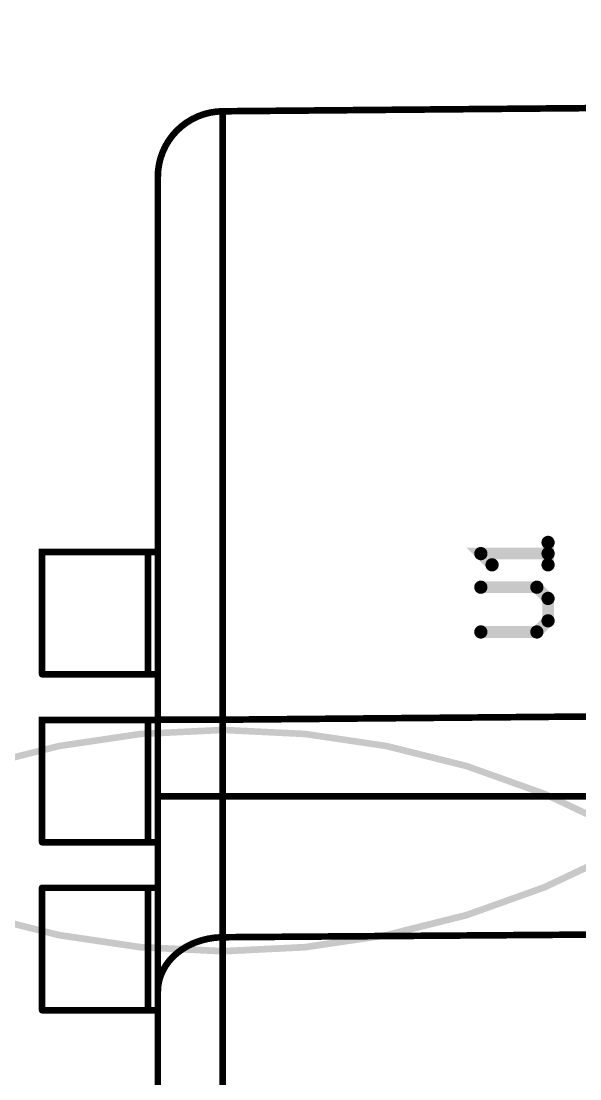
# Model space of a CAD drawing. Extents: x -4.2 to 14.8, y -3.5 to 8.8.
# Drawn here: x 0.006962 to 0.007294, y 0.003799 to 0.004429 of the extents above; entities that cross this region are included whole.
import ezdxf

# ---------------------------------------------------------------- set-up
doc = ezdxf.new("R2010")
doc.units = 0
doc.layers.add('2D_LINE_00', color=1, linetype='CONTINUOUS')

# ---------------------------------------------------------------- blocks, each defined once
blk = doc.blocks.new('DRAWING_1')
at = {"layer": '2D_LINE_00', "const_width": 0.001}
blk.add_lwpolyline([(-0.00000197, 0, 1), (0.00000197, 0, 1)], format="xyb", close=True, dxfattribs=at)
blk = doc.blocks.new('DRAWING_2')
at = {"layer": '2D_LINE_00', "const_width": 0.001}
blk.add_lwpolyline([(-0.00000197, 0, 1), (0.00000197, 0, 1)], format="xyb", close=True, dxfattribs=at)
blk = doc.blocks.new('DRAWING_3')
at = {"layer": '2D_LINE_00', "const_width": 0.001}
blk.add_lwpolyline([(-0.00000197, 0, 1), (0.00000197, 0, 1)], format="xyb", close=True, dxfattribs=at)
blk = doc.blocks.new('DRAWING_4')
at = {"layer": '2D_LINE_00', "const_width": 0.001}
blk.add_lwpolyline([(-0.00000197, 0, 1), (0.00000197, 0, 1)], format="xyb", close=True, dxfattribs=at)
blk = doc.blocks.new('DRAWING_5')
at = {"layer": '2D_LINE_00', "const_width": 0.001}
blk.add_lwpolyline([(-0.00000197, 0, 1), (0.00000197, 0, 1)], format="xyb", close=True, dxfattribs=at)
blk = doc.blocks.new('DRAWING_6')
at = {"layer": '2D_LINE_00', "const_width": 0.001}
blk.add_lwpolyline([(-0.00000197, 0, 1), (0.00000197, 0, 1)], format="xyb", close=True, dxfattribs=at)
blk = doc.blocks.new('DRAWING_7')
at = {"layer": '2D_LINE_00', "const_width": 0.001}
blk.add_lwpolyline([(-0.00000197, 0, 1), (0.00000197, 0, 1)], format="xyb", close=True, dxfattribs=at)
blk = doc.blocks.new('DRAWING_8')
at = {"layer": '2D_LINE_00', "const_width": 0.001}
blk.add_lwpolyline([(-0.00000197, 0, 1), (0.00000197, 0, 1)], format="xyb", close=True, dxfattribs=at)
blk = doc.blocks.new('DRAWING_9')
at = {"layer": '2D_LINE_00', "const_width": 0.001}
blk.add_lwpolyline([(-0.00000197, 0, 1), (0.00000197, 0, 1)], format="xyb", close=True, dxfattribs=at)
blk = doc.blocks.new('DRAWING_10')
at = {"layer": '2D_LINE_00', "const_width": 0.001}
blk.add_lwpolyline([(-0.00000197, 0, 1), (0.00000197, 0, 1)], format="xyb", close=True, dxfattribs=at)
blk = doc.blocks.new('DRAWING_11')
at = {"layer": '2D_LINE_00', "const_width": 0.001}
blk.add_lwpolyline([(-0.00000197, 0, 1), (0.00000197, 0, 1)], format="xyb", close=True, dxfattribs=at)
blk = doc.blocks.new('DRAWING_12')
at = {"layer": '2D_LINE_00', "const_width": 0.001}
blk.add_lwpolyline([(-0.00000197, 0, 1), (0.00000197, 0, 1)], format="xyb", close=True, dxfattribs=at)
blk = doc.blocks.new('DRAWING_13')
at = {"layer": '2D_LINE_00', "const_width": 0.001}
blk.add_lwpolyline([(-0.00000197, 0, 1), (0.00000197, 0, 1)], format="xyb", close=True, dxfattribs=at)
blk = doc.blocks.new('DRAWING_14')
at = {"layer": '2D_LINE_00', "const_width": 0.001}
blk.add_lwpolyline([(-0.00000197, 0, 1), (0.00000197, 0, 1)], format="xyb", close=True, dxfattribs=at)
blk = doc.blocks.new('DRAWING_15')
at = {"layer": '2D_LINE_00', "const_width": 0.001}
blk.add_lwpolyline([(-0.00000197, 0, 1), (0.00000197, 0, 1)], format="xyb", close=True, dxfattribs=at)
blk = doc.blocks.new('DRAWING_16')
at = {"layer": '2D_LINE_00', "const_width": 0.001}
blk.add_lwpolyline([(-0.00000197, 0, 1), (0.00000197, 0, 1)], format="xyb", close=True, dxfattribs=at)
blk = doc.blocks.new('DRAWING_17')
at = {"layer": '2D_LINE_00', "const_width": 0.001}
blk.add_lwpolyline([(-0.00000197, 0, 1), (0.00000197, 0, 1)], format="xyb", close=True, dxfattribs=at)
blk = doc.blocks.new('DRAWING_18')
at = {"layer": '2D_LINE_00', "const_width": 0.001}
blk.add_lwpolyline([(-0.00000197, 0, 1), (0.00000197, 0, 1)], format="xyb", close=True, dxfattribs=at)
blk = doc.blocks.new('DRAWING_19')
at = {"layer": '2D_LINE_00', "const_width": 0.001}
blk.add_lwpolyline([(-0.00000197, 0, 1), (0.00000197, 0, 1)], format="xyb", close=True, dxfattribs=at)
blk = doc.blocks.new('DRAWING_20')
at = {"layer": '2D_LINE_00', "const_width": 0.001}
blk.add_lwpolyline([(-0.00000197, 0, 1), (0.00000197, 0, 1)], format="xyb", close=True, dxfattribs=at)
blk = doc.blocks.new('DRAWING_21')
at = {"layer": '2D_LINE_00', "const_width": 0.001}
blk.add_lwpolyline([(-0.00000197, 0, 1), (0.00000197, 0, 1)], format="xyb", close=True, dxfattribs=at)
blk = doc.blocks.new('DRAWING_22')
at = {"layer": '2D_LINE_00', "const_width": 0.001}
blk.add_lwpolyline([(-0.00000197, 0, 1), (0.00000197, 0, 1)], format="xyb", close=True, dxfattribs=at)
blk = doc.blocks.new('SMOOTH_0$000007874')
at = {"const_width": 0.00000394}
blk.add_lwpolyline([(-0.00000197, 0, 1), (0.00000197, 0, 1)], format="xyb", close=True, dxfattribs=at)
blk = doc.blocks.new('DRAWING_582')
at = {"layer": '2D_LINE_00', "const_width": 0.00000701}
blk.add_lwpolyline([(0, 0), (0.00003333, 0), (0.00004, 0.00000664), (0.00004, 0.00001997), (0.00003333, 0.00002664), (0, 0.00002664)], dxfattribs=at)
at = {"layer": '2D_LINE_00'}
for p in [(0, 0.00002664), (0.00003333, 0.00002664), (0.00004, 0.00001997), (0.00004, 0.00000664), (0, 0), (0.00003333, 0)]:
    blk.add_blockref('SMOOTH_0$000007874', p, dxfattribs=at)
blk = doc.blocks.new('DRAWING_583')
at = {"layer": '2D_LINE_00', "const_width": 0.00000701}
blk.add_lwpolyline([(0, 0), (0, 0.00001333), (0, 0.00000667), (-0.00004, 0.00000667), (-0.00003333, 0)], dxfattribs=at)
at = {"layer": '2D_LINE_00'}
for p in [(0, 0.00001333), (-0.00004, 0.00000667), (0, 0.00000667), (-0.00003333, 0), (0, 0)]:
    blk.add_blockref('SMOOTH_0$000007874', p, dxfattribs=at)
blk = doc.blocks.new('SMOOTH_0$000003937')
at = {"const_width": 0.00000197}
blk.add_lwpolyline([(-0.00000097, 0, 1), (0.00000097, 0, 1)], format="xyb", close=True, dxfattribs=at)
blk = doc.blocks.new('DRAWING_593')
at = {"layer": '2D_LINE_00', "const_width": 0.00000394}
blk.add_lwpolyline([(0, 0, 0.094968), (-0.0000169, -0.00000333)], format="xyb", dxfattribs=at)
at = {"layer": '2D_LINE_00'}
for p in [(0, 0), (-0.0000169, -0.00000333)]:
    blk.add_blockref('SMOOTH_0$000003937', p, dxfattribs=at)
blk = doc.blocks.new('DRAWING_594')
at = {"layer": '2D_LINE_00', "const_width": 0.00000394}
blk.add_lwpolyline([(0, 0, 0.046722), (-0.0000068, -0.00000354)], format="xyb", dxfattribs=at)
at = {"layer": '2D_LINE_00'}
for p in [(0, 0), (-0.0000068, -0.00000354)]:
    blk.add_blockref('SMOOTH_0$000003937', p, dxfattribs=at)
blk = doc.blocks.new('DRAWING_595')
at = {"layer": '2D_LINE_00', "const_width": 0.00000394}
blk.add_lwpolyline([(0, 0, 0.041912), (-0.00000496, -0.00000383)], format="xyb", dxfattribs=at)
at = {"layer": '2D_LINE_00'}
for p in [(0, 0), (-0.00000496, -0.00000383)]:
    blk.add_blockref('SMOOTH_0$000003937', p, dxfattribs=at)
blk = doc.blocks.new('DRAWING_596')
at = {"layer": '2D_LINE_00', "const_width": 0.00000394}
blk.add_lwpolyline([(0, 0, 0.043661), (-0.00000396, -0.00000433)], format="xyb", dxfattribs=at)
at = {"layer": '2D_LINE_00'}
for p in [(0, 0), (-0.00000396, -0.00000433)]:
    blk.add_blockref('SMOOTH_0$000003937', p, dxfattribs=at)
blk = doc.blocks.new('DRAWING_597')
at = {"layer": '2D_LINE_00', "const_width": 0.00000394}
blk.add_lwpolyline([(0, 0, 0.052408), (-0.00000333, -0.00000546)], format="xyb", dxfattribs=at)
at = {"layer": '2D_LINE_00'}
for p in [(0, 0), (-0.00000333, -0.00000546)]:
    blk.add_blockref('SMOOTH_0$000003937', p, dxfattribs=at)
blk = doc.blocks.new('DRAWING_598')
at = {"layer": '2D_LINE_00', "const_width": 0.00000394}
blk.add_lwpolyline([(0, 0, 0.111284), (-0.00000268, -0.00001176)], format="xyb", dxfattribs=at)
at = {"layer": '2D_LINE_00'}
for p in [(0, 0), (-0.00000268, -0.00001176)]:
    blk.add_blockref('SMOOTH_0$000003937', p, dxfattribs=at)
blk = doc.blocks.new('DRAWING_600')
at = {"layer": '2D_LINE_00', "const_width": 0.00000394}
blk.add_lwpolyline([(0, 0, 0.41166), (-0.00003864, -0.00003898)], format="xyb", dxfattribs=at)
at = {"layer": '2D_LINE_00'}
for p in [(0, 0), (-0.00003864, -0.00003898)]:
    blk.add_blockref('SMOOTH_0$000003937', p, dxfattribs=at)
blk = doc.blocks.new('DRAWING_604')
at = {"layer": '2D_LINE_00', "const_width": 0.00000394}
blk.add_lwpolyline([(0, 0), (0, 0.00007283)], dxfattribs=at)
at = {"layer": '2D_LINE_00'}
for p in [(0, 0.00007283), (0, 0)]:
    blk.add_blockref('SMOOTH_0$000003937', p, dxfattribs=at)
blk = doc.blocks.new('DRAWING_605')
at = {"layer": '2D_LINE_00', "const_width": 0.00000394}
blk.add_lwpolyline([(0, 0), (0, 0.00007283)], dxfattribs=at)
at = {"layer": '2D_LINE_00'}
for p in [(0, 0.00007283), (0, 0)]:
    blk.add_blockref('SMOOTH_0$000003937', p, dxfattribs=at)
blk = doc.blocks.new('DRAWING_607')
at = {"layer": '2D_LINE_00', "const_width": 0.00000394}
blk.add_lwpolyline([(0, 0), (0, 0.00007283)], dxfattribs=at)
at = {"layer": '2D_LINE_00'}
for p in [(0, 0.00007283), (0, 0)]:
    blk.add_blockref('SMOOTH_0$000003937', p, dxfattribs=at)
blk = doc.blocks.new('DRAWING_610')
at = {"layer": '2D_LINE_00', "const_width": 0.00000394}
blk.add_lwpolyline([(0, 0), (0, 0.0000457)], dxfattribs=at)
at = {"layer": '2D_LINE_00'}
for p in [(0, 0.0000457), (0, 0)]:
    blk.add_blockref('SMOOTH_0$000003937', p, dxfattribs=at)
blk = doc.blocks.new('DRAWING_611')
at = {"layer": '2D_LINE_00', "const_width": 0.00000394}
blk.add_lwpolyline([(0, 0), (0.00032751, 0.00000236)], dxfattribs=at)
at = {"layer": '2D_LINE_00'}
for p in [(0, 0), (0.00032751, 0.00000236)]:
    blk.add_blockref('SMOOTH_0$000003937', p, dxfattribs=at)
blk = doc.blocks.new('DRAWING_613')
at = {"layer": '2D_LINE_00', "const_width": 0.00000394}
blk.add_lwpolyline([(0, 0), (0.00032751, 0.00000286)], dxfattribs=at)
at = {"layer": '2D_LINE_00'}
for p in [(0, 0), (0.00032751, 0.00000286)]:
    blk.add_blockref('SMOOTH_0$000003937', p, dxfattribs=at)
blk = doc.blocks.new('DRAWING_614')
at = {"layer": '2D_LINE_00', "const_width": 0.00000394}
blk.add_lwpolyline([(0, 0), (0, 0.00008381)], dxfattribs=at)
at = {"layer": '2D_LINE_00'}
for p in [(0, 0.00008381), (0, 0)]:
    blk.add_blockref('SMOOTH_0$000003937', p, dxfattribs=at)
blk = doc.blocks.new('DRAWING_615')
at = {"layer": '2D_LINE_00', "const_width": 0.00000394}
blk.add_lwpolyline([(0, 0), (0.00003864, 0)], dxfattribs=at)
at = {"layer": '2D_LINE_00'}
for p in [(0, 0), (0.00003864, 0)]:
    blk.add_blockref('SMOOTH_0$000003937', p, dxfattribs=at)
blk = doc.blocks.new('DRAWING_670')
at = {"layer": '2D_LINE_00', "const_width": 0.00000394}
blk.add_lwpolyline([(0, 0), (0, 0.00000011)], dxfattribs=at)
at = {"layer": '2D_LINE_00'}
for p in [(0, 0.00000011), (0, 0)]:
    blk.add_blockref('SMOOTH_0$000003937', p, dxfattribs=at)
blk = doc.blocks.new('DRAWING_671')
at = {"layer": '2D_LINE_00', "const_width": 0.00000394}
blk.add_lwpolyline([(0, 0), (0, 0.00000011)], dxfattribs=at)
at = {"layer": '2D_LINE_00'}
for p in [(0, 0.00000011), (0, 0)]:
    blk.add_blockref('SMOOTH_0$000003937', p, dxfattribs=at)
blk = doc.blocks.new('DRAWING_672')
at = {"layer": '2D_LINE_00', "const_width": 0.00000394}
blk.add_lwpolyline([(0, 0), (0, 0.00000011)], dxfattribs=at)
at = {"layer": '2D_LINE_00'}
for p in [(0, 0.00000011), (0, 0)]:
    blk.add_blockref('SMOOTH_0$000003937', p, dxfattribs=at)
blk = doc.blocks.new('DRAWING_673')
at = {"layer": '2D_LINE_00', "const_width": 0.00000394}
blk.add_lwpolyline([(0, 0), (0, 0.00000013)], dxfattribs=at)
at = {"layer": '2D_LINE_00'}
for p in [(0, 0.00000013), (0, 0)]:
    blk.add_blockref('SMOOTH_0$000003937', p, dxfattribs=at)
blk = doc.blocks.new('DRAWING_674')
at = {"layer": '2D_LINE_00', "const_width": 0.00000394}
blk.add_lwpolyline([(0, 0), (0, 0.00000013)], dxfattribs=at)
at = {"layer": '2D_LINE_00'}
for p in [(0, 0.00000013), (0, 0)]:
    blk.add_blockref('SMOOTH_0$000003937', p, dxfattribs=at)
blk = doc.blocks.new('DRAWING_675')
at = {"layer": '2D_LINE_00', "const_width": 0.00000394}
blk.add_lwpolyline([(0, 0), (0, 0.00000013)], dxfattribs=at)
at = {"layer": '2D_LINE_00'}
for p in [(0, 0.00000013), (0, 0)]:
    blk.add_blockref('SMOOTH_0$000003937', p, dxfattribs=at)
blk = doc.blocks.new('DRAWING_676')
at = {"layer": '2D_LINE_00', "const_width": 0.00000394}
blk.add_lwpolyline([(0, 0), (0, 0.00000016)], dxfattribs=at)
at = {"layer": '2D_LINE_00'}
for p in [(0, 0.00000016), (0, 0)]:
    blk.add_blockref('SMOOTH_0$000003937', p, dxfattribs=at)
blk = doc.blocks.new('DRAWING_677')
at = {"layer": '2D_LINE_00', "const_width": 0.00000394}
blk.add_lwpolyline([(0, 0), (0, 0.00000016)], dxfattribs=at)
at = {"layer": '2D_LINE_00'}
for p in [(0, 0.00000016), (0, 0)]:
    blk.add_blockref('SMOOTH_0$000003937', p, dxfattribs=at)
blk = doc.blocks.new('DRAWING_678')
at = {"layer": '2D_LINE_00', "const_width": 0.00000394}
blk.add_lwpolyline([(0, 0), (0, 0.00000016)], dxfattribs=at)
at = {"layer": '2D_LINE_00'}
for p in [(0, 0.00000016), (0, 0)]:
    blk.add_blockref('SMOOTH_0$000003937', p, dxfattribs=at)
blk = doc.blocks.new('DRAWING_679')
at = {"layer": '2D_LINE_00', "const_width": 0.00000394}
blk.add_lwpolyline([(0, 0), (0.00000003, 0.00000018)], dxfattribs=at)
at = {"layer": '2D_LINE_00'}
for p in [(0, 0), (0.00000003, 0.00000018)]:
    blk.add_blockref('SMOOTH_0$000003937', p, dxfattribs=at)
blk = doc.blocks.new('DRAWING_680')
at = {"layer": '2D_LINE_00', "const_width": 0.00000394}
blk.add_lwpolyline([(0, 0), (0, 0.00000021)], dxfattribs=at)
at = {"layer": '2D_LINE_00'}
for p in [(0, 0.00000021), (0, 0)]:
    blk.add_blockref('SMOOTH_0$000003937', p, dxfattribs=at)
blk = doc.blocks.new('DRAWING_681')
at = {"layer": '2D_LINE_00', "const_width": 0.00000394}
blk.add_lwpolyline([(0, 0), (0, 0.00000021)], dxfattribs=at)
at = {"layer": '2D_LINE_00'}
for p in [(0, 0.00000021), (0, 0)]:
    blk.add_blockref('SMOOTH_0$000003937', p, dxfattribs=at)
blk = doc.blocks.new('DRAWING_682')
at = {"layer": '2D_LINE_00', "const_width": 0.00000394}
blk.add_lwpolyline([(0, 0), (0, 0.00000021)], dxfattribs=at)
at = {"layer": '2D_LINE_00'}
for p in [(0, 0.00000021), (0, 0)]:
    blk.add_blockref('SMOOTH_0$000003937', p, dxfattribs=at)
blk = doc.blocks.new('DRAWING_683')
at = {"layer": '2D_LINE_00', "const_width": 0.00000394}
blk.add_lwpolyline([(0, 0), (0, 0.00000029)], dxfattribs=at)
at = {"layer": '2D_LINE_00'}
for p in [(0, 0.00000029), (0, 0)]:
    blk.add_blockref('SMOOTH_0$000003937', p, dxfattribs=at)
blk = doc.blocks.new('DRAWING_684')
at = {"layer": '2D_LINE_00', "const_width": 0.00000394}
blk.add_lwpolyline([(0, 0), (0, 0.00000026)], dxfattribs=at)
at = {"layer": '2D_LINE_00'}
for p in [(0, 0.00000026), (0, 0)]:
    blk.add_blockref('SMOOTH_0$000003937', p, dxfattribs=at)
blk = doc.blocks.new('DRAWING_685')
at = {"layer": '2D_LINE_00', "const_width": 0.00000394}
blk.add_lwpolyline([(0, 0), (0, 0.00000029)], dxfattribs=at)
at = {"layer": '2D_LINE_00'}
for p in [(0, 0.00000029), (0, 0)]:
    blk.add_blockref('SMOOTH_0$000003937', p, dxfattribs=at)
blk = doc.blocks.new('DRAWING_686')
at = {"layer": '2D_LINE_00', "const_width": 0.00000394}
blk.add_lwpolyline([(0, 0), (0, 0.00000032)], dxfattribs=at)
at = {"layer": '2D_LINE_00'}
for p in [(0, 0.00000032), (0, 0)]:
    blk.add_blockref('SMOOTH_0$000003937', p, dxfattribs=at)
blk = doc.blocks.new('DRAWING_687')
at = {"layer": '2D_LINE_00', "const_width": 0.00000394}
blk.add_lwpolyline([(0, 0), (0, 0.00000034)], dxfattribs=at)
at = {"layer": '2D_LINE_00'}
for p in [(0, 0.00000034), (0, 0)]:
    blk.add_blockref('SMOOTH_0$000003937', p, dxfattribs=at)
blk = doc.blocks.new('DRAWING_688')
at = {"layer": '2D_LINE_00', "const_width": 0.00000394}
blk.add_lwpolyline([(0, 0), (0, 0.00000037)], dxfattribs=at)
at = {"layer": '2D_LINE_00'}
for p in [(0, 0.00000037), (0, 0)]:
    blk.add_blockref('SMOOTH_0$000003937', p, dxfattribs=at)
blk = doc.blocks.new('DRAWING_689')
at = {"layer": '2D_LINE_00', "const_width": 0.00000394}
blk.add_lwpolyline([(0, 0), (0, 0.00000039)], dxfattribs=at)
at = {"layer": '2D_LINE_00'}
for p in [(0, 0.00000039), (0, 0)]:
    blk.add_blockref('SMOOTH_0$000003937', p, dxfattribs=at)
blk = doc.blocks.new('DRAWING_690')
at = {"layer": '2D_LINE_00', "const_width": 0.00000394}
blk.add_lwpolyline([(0, 0), (0, 0.00000039)], dxfattribs=at)
at = {"layer": '2D_LINE_00'}
for p in [(0, 0.00000039), (0, 0)]:
    blk.add_blockref('SMOOTH_0$000003937', p, dxfattribs=at)
blk = doc.blocks.new('DRAWING_691')
at = {"layer": '2D_LINE_00', "const_width": 0.00000394}
blk.add_lwpolyline([(0, 0), (0, 0.00000047)], dxfattribs=at)
at = {"layer": '2D_LINE_00'}
for p in [(0, 0.00000047), (0, 0)]:
    blk.add_blockref('SMOOTH_0$000003937', p, dxfattribs=at)
blk = doc.blocks.new('DRAWING_692')
at = {"layer": '2D_LINE_00', "const_width": 0.00000394}
blk.add_lwpolyline([(0, 0), (0, 0.00000047)], dxfattribs=at)
at = {"layer": '2D_LINE_00'}
for p in [(0, 0.00000047), (0, 0)]:
    blk.add_blockref('SMOOTH_0$000003937', p, dxfattribs=at)
blk = doc.blocks.new('DRAWING_693')
at = {"layer": '2D_LINE_00', "const_width": 0.00000394}
blk.add_lwpolyline([(0, 0), (0, 0.00000058)], dxfattribs=at)
at = {"layer": '2D_LINE_00'}
for p in [(0, 0.00000058), (0, 0)]:
    blk.add_blockref('SMOOTH_0$000003937', p, dxfattribs=at)
blk = doc.blocks.new('DRAWING_694')
at = {"layer": '2D_LINE_00', "const_width": 0.00000394}
blk.add_lwpolyline([(0, 0), (0, 0.00000058)], dxfattribs=at)
at = {"layer": '2D_LINE_00'}
for p in [(0, 0.00000058), (0, 0)]:
    blk.add_blockref('SMOOTH_0$000003937', p, dxfattribs=at)
blk = doc.blocks.new('DRAWING_695')
at = {"layer": '2D_LINE_00', "const_width": 0.00000394}
blk.add_lwpolyline([(0, 0), (0, 0.0000006)], dxfattribs=at)
at = {"layer": '2D_LINE_00'}
for p in [(0, 0.0000006), (0, 0)]:
    blk.add_blockref('SMOOTH_0$000003937', p, dxfattribs=at)
blk = doc.blocks.new('DRAWING_696')
at = {"layer": '2D_LINE_00', "const_width": 0.00000394}
blk.add_lwpolyline([(0, 0), (0.00000003, 0.00000068)], dxfattribs=at)
at = {"layer": '2D_LINE_00'}
for p in [(0, 0), (0.00000003, 0.00000068)]:
    blk.add_blockref('SMOOTH_0$000003937', p, dxfattribs=at)
blk = doc.blocks.new('DRAWING_697')
at = {"layer": '2D_LINE_00', "const_width": 0.00000394}
blk.add_lwpolyline([(0, 0), (0, 0.00000071)], dxfattribs=at)
at = {"layer": '2D_LINE_00'}
for p in [(0, 0.00000071), (0, 0)]:
    blk.add_blockref('SMOOTH_0$000003937', p, dxfattribs=at)
blk = doc.blocks.new('DRAWING_698')
at = {"layer": '2D_LINE_00', "const_width": 0.00000394}
blk.add_lwpolyline([(0, 0), (0, 0.00000073)], dxfattribs=at)
at = {"layer": '2D_LINE_00'}
for p in [(0, 0.00000073), (0, 0)]:
    blk.add_blockref('SMOOTH_0$000003937', p, dxfattribs=at)
blk = doc.blocks.new('DRAWING_699')
at = {"layer": '2D_LINE_00', "const_width": 0.00000394}
blk.add_lwpolyline([(0, 0), (0, 0.00000084)], dxfattribs=at)
at = {"layer": '2D_LINE_00'}
for p in [(0, 0.00000084), (0, 0)]:
    blk.add_blockref('SMOOTH_0$000003937', p, dxfattribs=at)
blk = doc.blocks.new('DRAWING_700')
at = {"layer": '2D_LINE_00', "const_width": 0.00000394}
blk.add_lwpolyline([(0, 0), (0, 0.00000087)], dxfattribs=at)
at = {"layer": '2D_LINE_00'}
for p in [(0, 0.00000087), (0, 0)]:
    blk.add_blockref('SMOOTH_0$000003937', p, dxfattribs=at)
blk = doc.blocks.new('DRAWING_701')
at = {"layer": '2D_LINE_00', "const_width": 0.00000394}
blk.add_lwpolyline([(0, 0), (0, 0.00000097)], dxfattribs=at)
at = {"layer": '2D_LINE_00'}
for p in [(0, 0.00000097), (0, 0)]:
    blk.add_blockref('SMOOTH_0$000003937', p, dxfattribs=at)
blk = doc.blocks.new('DRAWING_702')
at = {"layer": '2D_LINE_00', "const_width": 0.00000394}
blk.add_lwpolyline([(0, 0), (0, 0.00000102)], dxfattribs=at)
at = {"layer": '2D_LINE_00'}
for p in [(0, 0.00000102), (0, 0)]:
    blk.add_blockref('SMOOTH_0$000003937', p, dxfattribs=at)
blk = doc.blocks.new('DRAWING_703')
at = {"layer": '2D_LINE_00', "const_width": 0.00000394}
blk.add_lwpolyline([(0, 0), (0, 0.00000113)], dxfattribs=at)
at = {"layer": '2D_LINE_00'}
for p in [(0, 0.00000113), (0, 0)]:
    blk.add_blockref('SMOOTH_0$000003937', p, dxfattribs=at)
blk = doc.blocks.new('DRAWING_704')
at = {"layer": '2D_LINE_00', "const_width": 0.00000394}
blk.add_lwpolyline([(0, 0), (0, 0.00000115)], dxfattribs=at)
at = {"layer": '2D_LINE_00'}
for p in [(0, 0.00000115), (0, 0)]:
    blk.add_blockref('SMOOTH_0$000003937', p, dxfattribs=at)
blk = doc.blocks.new('DRAWING_705')
at = {"layer": '2D_LINE_00', "const_width": 0.00000394}
blk.add_lwpolyline([(0, 0), (0, 0.00000131)], dxfattribs=at)
at = {"layer": '2D_LINE_00'}
for p in [(0, 0.00000131), (0, 0)]:
    blk.add_blockref('SMOOTH_0$000003937', p, dxfattribs=at)
blk = doc.blocks.new('DRAWING_706')
at = {"layer": '2D_LINE_00', "const_width": 0.00000394}
blk.add_lwpolyline([(0, 0), (0, 0.00000134)], dxfattribs=at)
at = {"layer": '2D_LINE_00'}
for p in [(0, 0.00000134), (0, 0)]:
    blk.add_blockref('SMOOTH_0$000003937', p, dxfattribs=at)
blk = doc.blocks.new('DRAWING_707')
at = {"layer": '2D_LINE_00', "const_width": 0.00000394}
blk.add_lwpolyline([(0, 0), (0, 0.0000015)], dxfattribs=at)
at = {"layer": '2D_LINE_00'}
for p in [(0, 0.0000015), (0, 0)]:
    blk.add_blockref('SMOOTH_0$000003937', p, dxfattribs=at)
blk = doc.blocks.new('DRAWING_708')
at = {"layer": '2D_LINE_00', "const_width": 0.00000394}
blk.add_lwpolyline([(0, 0), (0.00000003, 0.00000165)], dxfattribs=at)
at = {"layer": '2D_LINE_00'}
for p in [(0, 0), (0.00000003, 0.00000165)]:
    blk.add_blockref('SMOOTH_0$000003937', p, dxfattribs=at)
blk = doc.blocks.new('DRAWING_709')
at = {"layer": '2D_LINE_00', "const_width": 0.00000394}
blk.add_lwpolyline([(0, 0), (0, 0.00000171)], dxfattribs=at)
at = {"layer": '2D_LINE_00'}
for p in [(0, 0.00000171), (0, 0)]:
    blk.add_blockref('SMOOTH_0$000003937', p, dxfattribs=at)
blk = doc.blocks.new('DRAWING_710')
at = {"layer": '2D_LINE_00', "const_width": 0.00000394}
blk.add_lwpolyline([(0, 0), (0, 0.00000186)], dxfattribs=at)
at = {"layer": '2D_LINE_00'}
for p in [(0, 0.00000186), (0, 0)]:
    blk.add_blockref('SMOOTH_0$000003937', p, dxfattribs=at)
blk = doc.blocks.new('DRAWING_711')
at = {"layer": '2D_LINE_00', "const_width": 0.00000394}
blk.add_lwpolyline([(0, 0), (0, 0.00000205)], dxfattribs=at)
at = {"layer": '2D_LINE_00'}
for p in [(0, 0.00000205), (0, 0)]:
    blk.add_blockref('SMOOTH_0$000003937', p, dxfattribs=at)
blk = doc.blocks.new('DRAWING_712')
at = {"layer": '2D_LINE_00', "const_width": 0.00000394}
blk.add_lwpolyline([(0, 0), (0, 0.00000226)], dxfattribs=at)
at = {"layer": '2D_LINE_00'}
for p in [(0, 0.00000226), (0, 0)]:
    blk.add_blockref('SMOOTH_0$000003937', p, dxfattribs=at)
blk = doc.blocks.new('DRAWING_713')
at = {"layer": '2D_LINE_00', "const_width": 0.00000394}
blk.add_lwpolyline([(0, 0), (0, 0.00000231)], dxfattribs=at)
at = {"layer": '2D_LINE_00'}
for p in [(0, 0.00000231), (0, 0)]:
    blk.add_blockref('SMOOTH_0$000003937', p, dxfattribs=at)
blk = doc.blocks.new('DRAWING_714')
at = {"layer": '2D_LINE_00', "const_width": 0.00000394}
blk.add_lwpolyline([(0, 0), (0, 0.00000252)], dxfattribs=at)
at = {"layer": '2D_LINE_00'}
for p in [(0, 0.00000252), (0, 0)]:
    blk.add_blockref('SMOOTH_0$000003937', p, dxfattribs=at)
blk = doc.blocks.new('DRAWING_715')
at = {"layer": '2D_LINE_00', "const_width": 0.00000394}
blk.add_lwpolyline([(0, 0), (0, 0.00000276)], dxfattribs=at)
at = {"layer": '2D_LINE_00'}
for p in [(0, 0.00000276), (0, 0)]:
    blk.add_blockref('SMOOTH_0$000003937', p, dxfattribs=at)
blk = doc.blocks.new('DRAWING_716')
at = {"layer": '2D_LINE_00', "const_width": 0.00000394}
blk.add_lwpolyline([(0, 0), (0.00000003, 0.00000297)], dxfattribs=at)
at = {"layer": '2D_LINE_00'}
for p in [(0, 0), (0.00000003, 0.00000297)]:
    blk.add_blockref('SMOOTH_0$000003937', p, dxfattribs=at)
blk = doc.blocks.new('DRAWING_717')
at = {"layer": '2D_LINE_00', "const_width": 0.00000394}
blk.add_lwpolyline([(0, 0), (0, 0.0000032)], dxfattribs=at)
at = {"layer": '2D_LINE_00'}
for p in [(0, 0.0000032), (0, 0)]:
    blk.add_blockref('SMOOTH_0$000003937', p, dxfattribs=at)
blk = doc.blocks.new('DRAWING_718')
at = {"layer": '2D_LINE_00', "const_width": 0.00000394}
blk.add_lwpolyline([(0, 0), (0, 0.00000346)], dxfattribs=at)
at = {"layer": '2D_LINE_00'}
for p in [(0, 0.00000346), (0, 0)]:
    blk.add_blockref('SMOOTH_0$000003937', p, dxfattribs=at)
blk = doc.blocks.new('DRAWING_719')
at = {"layer": '2D_LINE_00', "const_width": 0.00000394}
blk.add_lwpolyline([(0, 0), (0, 0.00000386)], dxfattribs=at)
at = {"layer": '2D_LINE_00'}
for p in [(0, 0.00000386), (0, 0)]:
    blk.add_blockref('SMOOTH_0$000003937', p, dxfattribs=at)
blk = doc.blocks.new('DRAWING_720')
at = {"layer": '2D_LINE_00', "const_width": 0.00000394}
blk.add_lwpolyline([(0, 0), (0, 0.00000415)], dxfattribs=at)
at = {"layer": '2D_LINE_00'}
for p in [(0, 0.00000415), (0, 0)]:
    blk.add_blockref('SMOOTH_0$000003937', p, dxfattribs=at)
blk = doc.blocks.new('DRAWING_721')
at = {"layer": '2D_LINE_00', "const_width": 0.00000394}
blk.add_lwpolyline([(0, 0), (0, 0.00000446)], dxfattribs=at)
at = {"layer": '2D_LINE_00'}
for p in [(0, 0.00000446), (0, 0)]:
    blk.add_blockref('SMOOTH_0$000003937', p, dxfattribs=at)
blk = doc.blocks.new('DRAWING_722')
at = {"layer": '2D_LINE_00', "const_width": 0.00000394}
blk.add_lwpolyline([(0, 0), (0, 0.00000493)], dxfattribs=at)
at = {"layer": '2D_LINE_00'}
for p in [(0, 0.00000493), (0, 0)]:
    blk.add_blockref('SMOOTH_0$000003937', p, dxfattribs=at)
blk = doc.blocks.new('DRAWING_723')
at = {"layer": '2D_LINE_00', "const_width": 0.00000394}
blk.add_lwpolyline([(0, 0), (0, 0.0000053)], dxfattribs=at)
at = {"layer": '2D_LINE_00'}
for p in [(0, 0.0000053), (0, 0)]:
    blk.add_blockref('SMOOTH_0$000003937', p, dxfattribs=at)
blk = doc.blocks.new('DRAWING_724')
at = {"layer": '2D_LINE_00', "const_width": 0.00000394}
blk.add_lwpolyline([(0, 0), (0, 0.0000058)], dxfattribs=at)
at = {"layer": '2D_LINE_00'}
for p in [(0, 0.0000058), (0, 0)]:
    blk.add_blockref('SMOOTH_0$000003937', p, dxfattribs=at)
blk = doc.blocks.new('DRAWING_725')
at = {"layer": '2D_LINE_00', "const_width": 0.00000394}
blk.add_lwpolyline([(0, 0), (0, 0.00000638)], dxfattribs=at)
at = {"layer": '2D_LINE_00'}
for p in [(0, 0.00000638), (0, 0)]:
    blk.add_blockref('SMOOTH_0$000003937', p, dxfattribs=at)
blk = doc.blocks.new('DRAWING_726')
at = {"layer": '2D_LINE_00', "const_width": 0.00000394}
blk.add_lwpolyline([(0, 0), (0, 0.00000701)], dxfattribs=at)
at = {"layer": '2D_LINE_00'}
for p in [(0, 0.00000701), (0, 0)]:
    blk.add_blockref('SMOOTH_0$000003937', p, dxfattribs=at)
blk = doc.blocks.new('DRAWING_727')
at = {"layer": '2D_LINE_00', "const_width": 0.00000394}
blk.add_lwpolyline([(0, 0), (0, 0.0000078)], dxfattribs=at)
at = {"layer": '2D_LINE_00'}
for p in [(0, 0.0000078), (0, 0)]:
    blk.add_blockref('SMOOTH_0$000003937', p, dxfattribs=at)
blk = doc.blocks.new('DRAWING_728')
at = {"layer": '2D_LINE_00', "const_width": 0.00000394}
blk.add_lwpolyline([(0, 0), (0, 0.0000085)], dxfattribs=at)
at = {"layer": '2D_LINE_00'}
for p in [(0, 0.0000085), (0, 0)]:
    blk.add_blockref('SMOOTH_0$000003937', p, dxfattribs=at)
blk = doc.blocks.new('DRAWING_729')
at = {"layer": '2D_LINE_00', "const_width": 0.00000394}
blk.add_lwpolyline([(0, 0), (0, -0.00001005), (0, -0.0000211), (0, -0.00003367), (0, -0.00004806), (0, -0.00006467), (0, -0.00008213), (0.00000003, -0.0001037), (0.00000003, -0.00013047), (0.00000005, -0.00017601), (0.00000013, -0.00024073), (0.00000013, -0.00024189), (0.00000013, -0.00024302), (0.00000013, -0.00024415), (0.00000013, -0.00024501), (0.00000013, -0.00024588), (0.00000013, -0.00024672), (0.00000013, -0.0002473), (0.00000013, -0.00024785), (0.00000013, -0.00024843), (0.00000013, -0.000249), (0.00000013, -0.00024958), (0.00000013, -0.00024984), (0.00000013, -0.00025013), (0.00000013, -0.00025042), (0.00000013, -0.00025129), (0.00000013, -0.00025184), (0.00000013, -0.00025241), (0.00000013, -0.00025297), (0.00000013, -0.00025354), (0.00000013, -0.00025383), (0.00000013, -0.00025412), (0.00000013, -0.00025441), (0.00000013, -0.0002547), (0.00000013, -0.00025499), (0.00000013, -0.00025525), (0.00000013, -0.00025554), (0.00000013, -0.00025583), (0.00000013, -0.00025612)], dxfattribs=at)
at = {"layer": '2D_LINE_00'}
for p in [(0, 0), (0, -0.00001005)]:
    blk.add_blockref('SMOOTH_0$000003937', p, dxfattribs=at)
blk = doc.blocks.new('DRAWING_732')
at = {"layer": '2D_LINE_00', "const_width": 0.00000394}
blk.add_lwpolyline([(0, 0), (0, 0.00010189)], dxfattribs=at)
at = {"layer": '2D_LINE_00'}
for p in [(0, 0.00010189), (0, 0)]:
    blk.add_blockref('SMOOTH_0$000003937', p, dxfattribs=at)
blk = doc.blocks.new('DRAWING_733')
at = {"layer": '2D_LINE_00', "const_width": 0.00000394}
blk.add_lwpolyline([(0, 0), (0.00003864, 0)], dxfattribs=at)
at = {"layer": '2D_LINE_00'}
for p in [(0, 0), (0.00003864, 0)]:
    blk.add_blockref('SMOOTH_0$000003937', p, dxfattribs=at)
blk = doc.blocks.new('DRAWING_735')
at = {"layer": '2D_LINE_00', "const_width": 0.00000394}
blk.add_lwpolyline([(0, 0), (0.00032751, 0)], dxfattribs=at)
at = {"layer": '2D_LINE_00'}
for p in [(0, 0), (0.00032751, 0)]:
    blk.add_blockref('SMOOTH_0$000003937', p, dxfattribs=at)
blk = doc.blocks.new('DRAWING_737')
at = {"layer": '2D_LINE_00', "const_width": 0.00000394}
blk.add_lwpolyline([(0, 0), (0.00006299, 0)], dxfattribs=at)
at = {"layer": '2D_LINE_00'}
for p in [(0, 0), (0.00006299, 0)]:
    blk.add_blockref('SMOOTH_0$000003937', p, dxfattribs=at)
blk = doc.blocks.new('DRAWING_738')
at = {"layer": '2D_LINE_00', "const_width": 0.00000394}
blk.add_lwpolyline([(0, 0), (0.00006299, 0)], dxfattribs=at)
at = {"layer": '2D_LINE_00'}
for p in [(0, 0), (0.00006299, 0)]:
    blk.add_blockref('SMOOTH_0$000003937', p, dxfattribs=at)
blk = doc.blocks.new('DRAWING_741')
at = {"layer": '2D_LINE_00', "const_width": 0.00000394}
blk.add_lwpolyline([(0, 0), (0.00000591, 0)], dxfattribs=at)
at = {"layer": '2D_LINE_00'}
for p in [(0, 0), (0.00000591, 0)]:
    blk.add_blockref('SMOOTH_0$000003937', p, dxfattribs=at)
blk = doc.blocks.new('DRAWING_743')
at = {"layer": '2D_LINE_00', "const_width": 0.00000394}
blk.add_lwpolyline([(0, 0), (0, 0.00007283)], dxfattribs=at)
at = {"layer": '2D_LINE_00'}
for p in [(0, 0.00007283), (0, 0)]:
    blk.add_blockref('SMOOTH_0$000003937', p, dxfattribs=at)
blk = doc.blocks.new('DRAWING_744')
at = {"layer": '2D_LINE_00', "const_width": 0.00000394}
blk.add_lwpolyline([(0, 0), (0.00000591, 0)], dxfattribs=at)
at = {"layer": '2D_LINE_00'}
for p in [(0, 0), (0.00000591, 0)]:
    blk.add_blockref('SMOOTH_0$000003937', p, dxfattribs=at)
blk = doc.blocks.new('DRAWING_747')
at = {"layer": '2D_LINE_00', "const_width": 0.00000394}
blk.add_lwpolyline([(0, 0), (0, 0.00007283), (0.00006299, 0.00007283)], dxfattribs=at)
at = {"layer": '2D_LINE_00'}
for p in [(0, 0.00007283), (0.00006299, 0.00007283), (0, 0)]:
    blk.add_blockref('SMOOTH_0$000003937', p, dxfattribs=at)
blk = doc.blocks.new('DRAWING_749')
at = {"layer": '2D_LINE_00', "const_width": 0.00000394}
blk.add_lwpolyline([(0, 0), (0.00006299, 0)], dxfattribs=at)
at = {"layer": '2D_LINE_00'}
for p in [(0, 0), (0.00006299, 0)]:
    blk.add_blockref('SMOOTH_0$000003937', p, dxfattribs=at)
blk = doc.blocks.new('DRAWING_751')
at = {"layer": '2D_LINE_00', "const_width": 0.00000394}
blk.add_lwpolyline([(0, 0), (0.00000591, 0)], dxfattribs=at)
at = {"layer": '2D_LINE_00'}
for p in [(0, 0), (0.00000591, 0)]:
    blk.add_blockref('SMOOTH_0$000003937', p, dxfattribs=at)
blk = doc.blocks.new('DRAWING_753')
at = {"layer": '2D_LINE_00', "const_width": 0.00000394}
blk.add_lwpolyline([(0, 0), (0.00000591, 0)], dxfattribs=at)
at = {"layer": '2D_LINE_00'}
for p in [(0, 0), (0.00000591, 0)]:
    blk.add_blockref('SMOOTH_0$000003937', p, dxfattribs=at)
blk = doc.blocks.new('DRAWING_755')
at = {"layer": '2D_LINE_00', "const_width": 0.00000394}
blk.add_lwpolyline([(0, 0), (0.00000591, 0)], dxfattribs=at)
at = {"layer": '2D_LINE_00'}
for p in [(0, 0), (0.00000591, 0)]:
    blk.add_blockref('SMOOTH_0$000003937', p, dxfattribs=at)
blk = doc.blocks.new('DRAWING_757')
at = {"layer": '2D_LINE_00', "const_width": 0.00000394}
blk.add_lwpolyline([(0, 0), (0.00000591, 0)], dxfattribs=at)
at = {"layer": '2D_LINE_00'}
for p in [(0, 0), (0.00000591, 0)]:
    blk.add_blockref('SMOOTH_0$000003937', p, dxfattribs=at)
blk = doc.blocks.new('DRAWING_760')
at = {"layer": '2D_LINE_00', "const_width": 0.00000394}
blk.add_lwpolyline([(0, 0), (0, 0.00007283), (0.00006299, 0.00007283)], dxfattribs=at)
at = {"layer": '2D_LINE_00'}
for p in [(0, 0.00007283), (0.00006299, 0.00007283), (0, 0)]:
    blk.add_blockref('SMOOTH_0$000003937', p, dxfattribs=at)
blk = doc.blocks.new('DRAWING_762')
at = {"layer": '2D_LINE_00', "const_width": 0.00000394}
blk.add_lwpolyline([(0, 0), (0.00006299, 0)], dxfattribs=at)
at = {"layer": '2D_LINE_00'}
for p in [(0, 0), (0.00006299, 0)]:
    blk.add_blockref('SMOOTH_0$000003937', p, dxfattribs=at)
blk = doc.blocks.new('DRAWING_768')
at = {"layer": '2D_LINE_00', "const_width": 0.00000394}
blk.add_lwpolyline([(0, 0), (0, 0.00006963)], dxfattribs=at)
at = {"layer": '2D_LINE_00'}
for p in [(0, 0.00006963), (0, 0)]:
    blk.add_blockref('SMOOTH_0$000003937', p, dxfattribs=at)
blk = doc.blocks.new('DRAWING_773')
at = {"layer": '2D_LINE_00', "const_width": 0.00000394}
blk.add_lwpolyline([(0, 0), (0, 0.00032323)], dxfattribs=at)
at = {"layer": '2D_LINE_00'}
for p in [(0, 0.00032323), (0, 0)]:
    blk.add_blockref('SMOOTH_0$000003937', p, dxfattribs=at)
blk = doc.blocks.new('DRAWING_775')
at = {"layer": '2D_LINE_00', "const_width": 0.00000394}
blk.add_lwpolyline([(0, 0), (0, -0.00011606)], dxfattribs=at)
at = {"layer": '2D_LINE_00'}
for p in [(0, 0), (0, -0.00011606)]:
    blk.add_blockref('SMOOTH_0$000003937', p, dxfattribs=at)
blk = doc.blocks.new('DRAWING_783')
at = {"layer": '2D_LINE_00', "const_width": 0.00000394}
blk.add_lwpolyline([(0, 0), (0, 0.0000457)], dxfattribs=at)
at = {"layer": '2D_LINE_00'}
for p in [(0, 0.0000457), (0, 0)]:
    blk.add_blockref('SMOOTH_0$000003937', p, dxfattribs=at)
blk = doc.blocks.new('DRAWING_785')
at = {"layer": '2D_LINE_00', "const_width": 0.00000394}
blk.add_lwpolyline([(0, 0), (0.00032751, 0.00000283)], dxfattribs=at)
at = {"layer": '2D_LINE_00'}
for p in [(0, 0), (0.00032751, 0.00000283)]:
    blk.add_blockref('SMOOTH_0$000003937', p, dxfattribs=at)

msp = doc.modelspace()

# ---------------------------------------------------------------- block references
for name, p in [('DRAWING_1', (0.00708147, 0.00437499)), ('DRAWING_21', (0.00708147, 0.00437499)), ('DRAWING_22', (0.00708147, 0.00437499)), ('DRAWING_2', (0.00708147, 0.00437496)), ('DRAWING_3', (0.00708147, 0.00437496)), ('DRAWING_4', (0.00708147, 0.00437496)), ('DRAWING_5', (0.00708147, 0.00437496)), ('DRAWING_6', (0.00708147, 0.00437496)), ('DRAWING_7', (0.00708147, 0.00437496)), ('DRAWING_8', (0.00708147, 0.00437496)), ('DRAWING_9', (0.00708147, 0.00437496)), ('DRAWING_10', (0.00708147, 0.00437496)), ('DRAWING_11', (0.00708147, 0.00437493)), ('DRAWING_12', (0.00708147, 0.00437493)), ('DRAWING_13', (0.00708147, 0.00437491)), ('DRAWING_14', (0.00708147, 0.00437491)), ('DRAWING_15', (0.00708147, 0.00437491)), ('DRAWING_600', (0.00708147, 0.00437499)), ('DRAWING_785', (0.00708147, 0.00437499)), ('DRAWING_679', (0.00708142, 0.00437247)), ('DRAWING_680', (0.00708142, 0.00437226)), ('DRAWING_681', (0.00708142, 0.00437205)), ('DRAWING_682', (0.00708142, 0.00437184)), ('DRAWING_683', (0.00708142, 0.00437155)), ('DRAWING_684', (0.00708142, 0.00437129)), ('DRAWING_685', (0.00708142, 0.004371)), ('DRAWING_686', (0.00708142, 0.00437068)), ('DRAWING_687', (0.00708142, 0.00437034)), ('DRAWING_688', (0.00708142, 0.00436997)), ('DRAWING_689', (0.00708142, 0.00436958)), ('DRAWING_690', (0.00708142, 0.00436919)), ('DRAWING_691', (0.00708142, 0.00436871)), ('DRAWING_692', (0.00708142, 0.00436824)), ('DRAWING_693', (0.00708142, 0.00436766)), ('DRAWING_670', (0.00708144, 0.00437373)), ('DRAWING_671', (0.00708144, 0.00437362)), ('DRAWING_672', (0.00708144, 0.00437352)), ('DRAWING_673', (0.00708144, 0.00437339)), ('DRAWING_674', (0.00708144, 0.00437325)), ('DRAWING_675', (0.00708144, 0.00437312)), ('DRAWING_676', (0.00708144, 0.00437297)), ('DRAWING_677', (0.00708144, 0.00437281)), ('DRAWING_678', (0.00708144, 0.00437265)), ('DRAWING_696', (0.00708139, 0.0043658)), ('DRAWING_697', (0.00708139, 0.00436509)), ('DRAWING_698', (0.00708139, 0.00436436)), ('DRAWING_699', (0.00708139, 0.00436352)), ('DRAWING_700', (0.00708139, 0.00436265)), ('DRAWING_701', (0.00708139, 0.00436168)), ('DRAWING_702', (0.00708139, 0.00436066)), ('DRAWING_694', (0.00708142, 0.00436709)), ('DRAWING_695', (0.00708142, 0.00436648)), ('DRAWING_703', (0.00708139, 0.00435953)), ('DRAWING_704', (0.00708139, 0.00435837)), ('DRAWING_705', (0.00708139, 0.00435706)), ('DRAWING_706', (0.00708139, 0.00435572)), ('DRAWING_707', (0.00708139, 0.00435423)), ('DRAWING_708', (0.00708136, 0.00435257)), ('DRAWING_709', (0.00708136, 0.00435087)), ('DRAWING_710', (0.00708136, 0.004349)), ('DRAWING_711', (0.00708136, 0.00434696)), ('DRAWING_712', (0.00708136, 0.0043447)), ('DRAWING_713', (0.00708136, 0.00434239)), ('DRAWING_716', (0.00708134, 0.00433415)), ('DRAWING_714', (0.00708136, 0.00433987)), ('DRAWING_715', (0.00708136, 0.00433711)), ('DRAWING_773', (0.00704283, 0.00401278)), ('DRAWING_717', (0.00708134, 0.00433094)), ('DRAWING_718', (0.00708134, 0.00432748)), ('DRAWING_719', (0.00708134, 0.00432362)), ('DRAWING_720', (0.00708134, 0.00431948)), ('DRAWING_721', (0.00708134, 0.00431501)), ('DRAWING_722', (0.00708134, 0.00431008)), ('DRAWING_723', (0.00708134, 0.00430478)), ('DRAWING_724', (0.00708134, 0.00429898)), ('DRAWING_725', (0.00708134, 0.0042926)), ('DRAWING_726', (0.00708134, 0.00428559)), ('DRAWING_727', (0.00708134, 0.0042778)), ('DRAWING_728', (0.00708134, 0.00426929)), ('DRAWING_729', (0.00708134, 0.0042689)), ('DRAWING_583', (0.00727501, 0.00410499)), ('DRAWING_760', (0.00697394, 0.00403984)), ('DRAWING_607', (0.00703693, 0.00403984)), ('DRAWING_757', (0.00703693, 0.00411268)), ('DRAWING_582', (0.00723501, 0.00406501)), ('DRAWING_762', (0.00697394, 0.00403984)), ('DRAWING_755', (0.00703693, 0.00403984)), ('DRAWING_613', (0.00708147, 0.00401278)), ('DRAWING_747', (0.00697394, 0.00393984)), ('DRAWING_605', (0.00703693, 0.00393984)), ('DRAWING_753', (0.00703693, 0.00401268)), ('DRAWING_615', (0.00704283, 0.00401278)), ('DRAWING_783', (0.00704283, 0.00396709)), ('DRAWING_610', (0.00708147, 0.00396709)), ('DRAWING_16', (0.00708147, 0.00350669)), ('DRAWING_17', (0.00708147, 0.00350669)), ('DRAWING_18', (0.00708147, 0.00350669)), ('DRAWING_19', (0.00708147, 0.00350669)), ('DRAWING_20', (0.00708147, 0.00350669)), ('DRAWING_733', (0.00704283, 0.00396709)), ('DRAWING_775', (0.00704283, 0.00396709)), ('DRAWING_614', (0.00708147, 0.00388328)), ('DRAWING_735', (0.00708147, 0.00396709)), ('DRAWING_749', (0.00697394, 0.00393984)), ('DRAWING_751', (0.00703693, 0.00393984)), ('DRAWING_738', (0.00697394, 0.00391268)), ('DRAWING_743', (0.00697394, 0.00383984)), ('DRAWING_604', (0.00703693, 0.00383984)), ('DRAWING_744', (0.00703693, 0.00391268)), ('DRAWING_593', (0.00708147, 0.00388328)), ('DRAWING_611', (0.00708147, 0.00388328)), ('DRAWING_732', (0.00708147, 0.00378139)), ('DRAWING_594', (0.00706457, 0.00387995)), ('DRAWING_596', (0.00705281, 0.00387257)), ('DRAWING_595', (0.00705777, 0.0038764)), ('DRAWING_597', (0.00704885, 0.00386824)), ('DRAWING_598', (0.00704551, 0.00386278)), ('DRAWING_768', (0.00704283, 0.00378139)), ('DRAWING_737', (0.00697394, 0.00383984)), ('DRAWING_741', (0.00703693, 0.00383984))]:
    msp.add_blockref(name, p)

doc.saveas('drawing.dxf')
